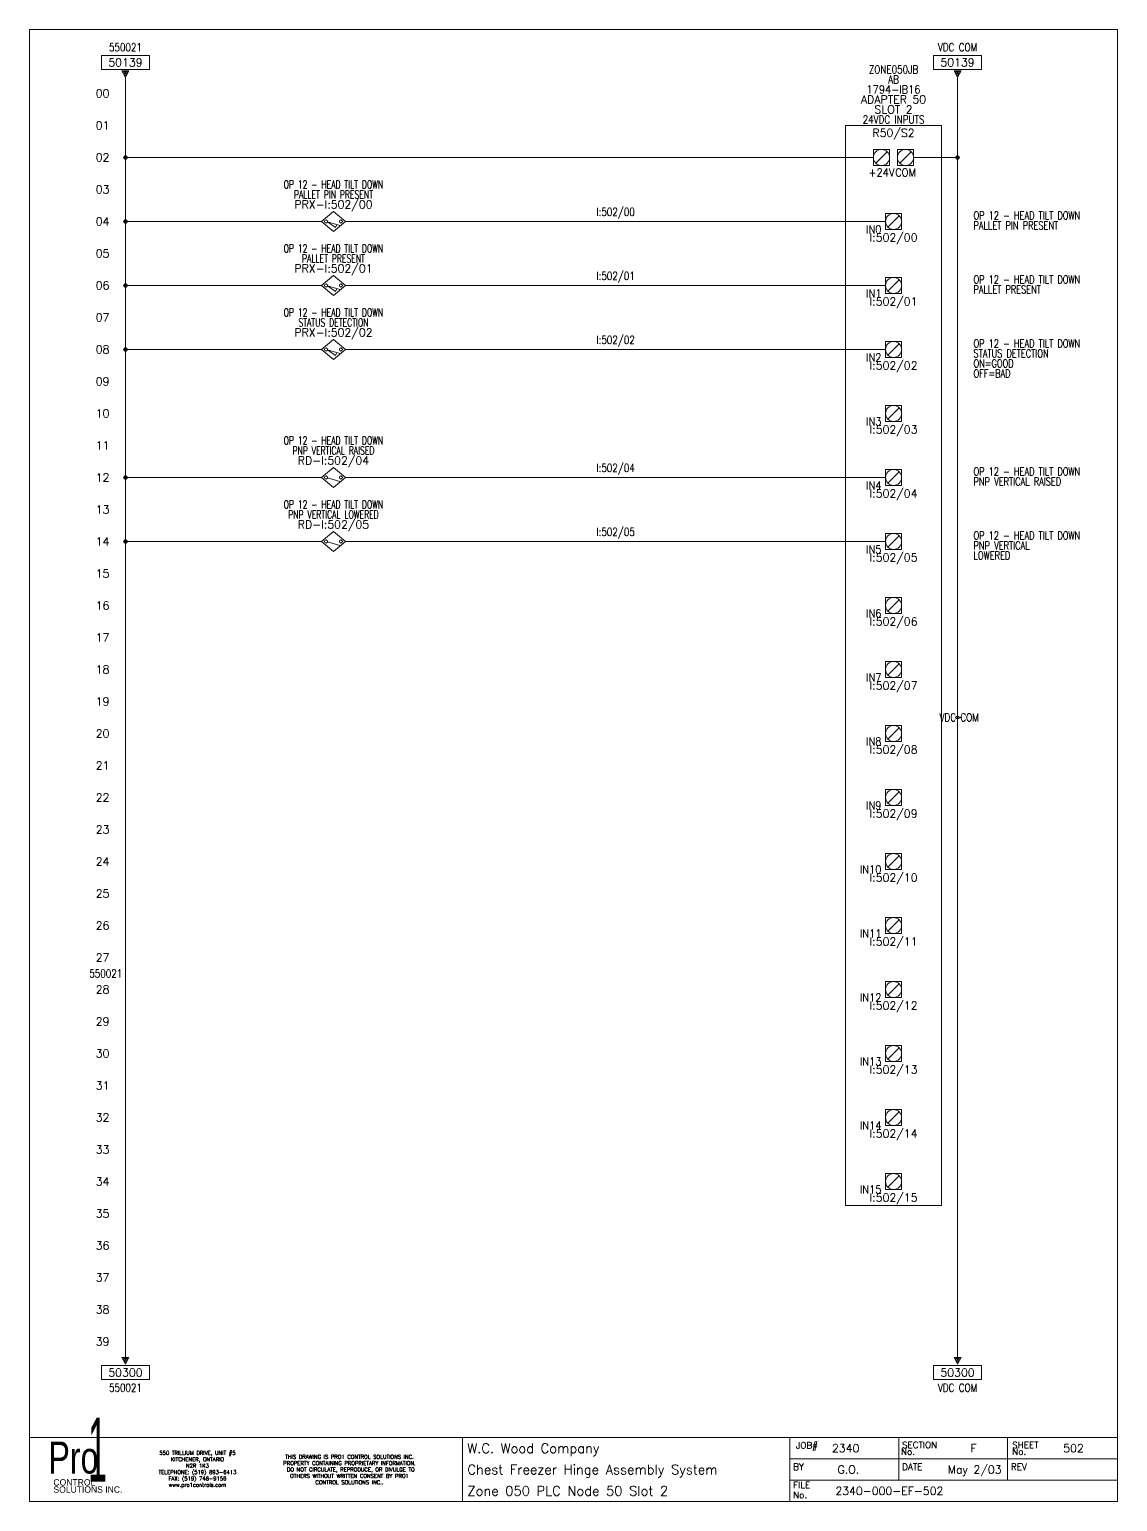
# Model space of a CAD drawing. Header units: inches. Extents: x 0 to 17, y 0 to 23.
import ezdxf
from ezdxf.enums import TextEntityAlignment as Align

# ---------------------------------------------------------------- set-up
doc = ezdxf.new("R2010")
doc.units = ezdxf.units.IN
doc.header["$MEASUREMENT"] = 0
doc.layers.get('0').update_dxf_attribs({"lineweight": 5})
for name, color, linetype, lineweight in [('BOARDER', 5, 'Continuous', 5), ('DESC', 1, 'Continuous', 5), ('LOC', 252, 'Continuous', 5), ('MISC', 2, 'Continuous', 5), ('SYMS', 7, 'Continuous', 5), ('TAGS', 2, 'Continuous', 5), ('TERMS', 2, 'Continuous', 5), ('Title_Block_Info', 2, 'Continuous', 5), ('WIREFIXED', 3, 'Continuous', 5), ('WIRENO', 1, 'Continuous', 5), ('WIRENO_DEST', 1, 'Continuous', 5), ('WIRES', 7, 'Continuous', 5), ('XREF', 1, 'Continuous', 5)]:
    doc.layers.add(name, color=color, linetype=linetype, lineweight=lineweight)
doc.styles.add('SIVAN', font='sivan.TTF', dxfattribs={"height": 1})
doc.styles.add('STACCO', font='STAC222N.TTF', dxfattribs={"height": 1})
doc.styles.get("Standard").update_dxf_attribs({"font": 'romans.shx'})
doc.styles.add('WD', font='romans.shx')

# ---------------------------------------------------------------- blocks, each defined once
blk = doc.blocks.new('WD_MLRH')
at = {"color": 2, "style": 'WD'}
blk.add_attdef('RUNGFIRST', text='', height=0.125, dxfattribs=at).set_placement((-0.25, 0), align=Align.MIDDLE_RIGHT)
at = {"style": 'WD', "flags": 1}
for tag, p in [('RUNGHORV', (-0.25, -0.127)), ('RUNGDIST', (-0.25, -0.2)), ('RUNGCNT', (-0.25, -0.237)), ('RUNGINC', (-0.25, -0.163)), ('WIRE-START', (-0.25, -0.356)), ('WIRE-GSUF', (-0.25, -0.396)), ('PH3SPACE', (-0.25, -0.437)), ('WIREMODE', (-0.25, -0.281)), ('WIREFMT', (-0.25, -0.321))]:
    blk.add_attdef(tag, text='', height=0.025, dxfattribs=at).set_placement(p, align=Align.RIGHT)
blk = doc.blocks.new('WDDOT')
for radius in [0.03, 0.0187, 0.00929]:
    blk.add_circle((0, 0), radius)
blk = doc.blocks.new('PLCIO_1373C')
at = {"layer": 'SYMS'}
for p, q in [((0.75, 0.5), (-0.75, 0.5)), ((-0.75, 0.5), (-0.75, -16.375)), ((0.75, -16.375), (0.75, 0.5)), ((-0.312, 0.125), (-0.062, 0.125)), ((-0.312, -0.125), (-0.312, 0.125)), ((-0.098, 0.089), (-0.277, -0.089)), ((-0.062, 0.125), (-0.062, -0.125)), ((0.062, 0.125), (0.312, 0.125)), ((0.062, -0.125), (0.062, 0.125)), ((0.277, 0.089), (0.098, -0.089)), ((0.312, 0.125), (0.312, -0.125)), ((-0.062, -0.125), (-0.312, -0.125)), ((0.312, -0.125), (0.062, -0.125)), ((-0.125, -0.875), (0.125, -0.875)), ((-0.125, -1.125), (-0.125, -0.875)), ((-0.125, -0.875), (0.125, -0.875)), ((-0.125, -1.125), (-0.125, -0.875)), ((0.088, -0.912), (-0.088, -1.088)), ((0.125, -0.875), (0.125, -1.125)), ((0.125, -0.875), (0.125, -1.125)), ((0.125, -1.125), (-0.125, -1.125)), ((0.125, -1.125), (-0.125, -1.125)), ((-0.125, -1.875), (0.125, -1.875)), ((-0.125, -2.125), (-0.125, -1.875)), ((-0.125, -1.875), (0.125, -1.875)), ((-0.125, -2.125), (-0.125, -1.875)), ((0.088, -1.912), (-0.088, -2.088)), ((0.125, -1.875), (0.125, -2.125)), ((0.125, -1.875), (0.125, -2.125)), ((0.125, -2.125), (-0.125, -2.125)), ((0.125, -2.125), (-0.125, -2.125)), ((-0.125, -2.875), (0.125, -2.875)), ((-0.125, -3.125), (-0.125, -2.875)), ((-0.125, -2.875), (0.125, -2.875)), ((-0.125, -3.125), (-0.125, -2.875)), ((0.088, -2.912), (-0.088, -3.088)), ((0.125, -2.875), (0.125, -3.125)), ((0.125, -2.875), (0.125, -3.125)), ((0.125, -3.125), (-0.125, -3.125)), ((0.125, -3.125), (-0.125, -3.125)), ((-0.125, -3.875), (0.125, -3.875)), ((-0.125, -4.125), (-0.125, -3.875)), ((-0.125, -3.875), (0.125, -3.875)), ((-0.125, -4.125), (-0.125, -3.875)), ((0.125, -3.875), (0.125, -4.125)), ((0.125, -3.875), (0.125, -4.125)), ((0.125, -4.125), (-0.125, -4.125)), ((0.125, -4.125), (-0.125, -4.125)), ((0.088, -3.912), (-0.088, -4.088)), ((-0.125, -4.875), (0.125, -4.875)), ((-0.125, -5.125), (-0.125, -4.875)), ((-0.125, -4.875), (0.125, -4.875)), ((-0.125, -5.125), (-0.125, -4.875)), ((0.088, -4.912), (-0.088, -5.088)), ((0.125, -4.875), (0.125, -5.125)), ((0.125, -4.875), (0.125, -5.125)), ((0.125, -5.125), (-0.125, -5.125)), ((0.125, -5.125), (-0.125, -5.125)), ((-0.125, -5.875), (0.125, -5.875)), ((-0.125, -6.125), (-0.125, -5.875)), ((-0.125, -5.875), (0.125, -5.875)), ((-0.125, -6.125), (-0.125, -5.875)), ((0.088, -5.912), (-0.088, -6.088)), ((0.125, -5.875), (0.125, -6.125)), ((0.125, -5.875), (0.125, -6.125)), ((0.125, -6.125), (-0.125, -6.125)), ((0.125, -6.125), (-0.125, -6.125)), ((-0.125, -6.875), (0.125, -6.875)), ((-0.125, -7.125), (-0.125, -6.875)), ((-0.125, -6.875), (0.125, -6.875)), ((-0.125, -7.125), (-0.125, -6.875)), ((0.125, -6.875), (0.125, -7.125)), ((0.125, -6.875), (0.125, -7.125)), ((0.125, -7.125), (-0.125, -7.125)), ((0.125, -7.125), (-0.125, -7.125)), ((0.088, -6.912), (-0.088, -7.088)), ((-0.125, -7.875), (0.125, -7.875)), ((-0.125, -8.125), (-0.125, -7.875)), ((-0.125, -7.875), (0.125, -7.875)), ((-0.125, -8.125), (-0.125, -7.875)), ((0.088, -7.912), (-0.088, -8.088)), ((0.125, -7.875), (0.125, -8.125)), ((0.125, -7.875), (0.125, -8.125)), ((0.125, -8.125), (-0.125, -8.125)), ((0.125, -8.125), (-0.125, -8.125)), ((-0.125, -8.875), (0.125, -8.875)), ((-0.125, -9.125), (-0.125, -8.875)), ((-0.125, -8.875), (0.125, -8.875)), ((-0.125, -9.125), (-0.125, -8.875)), ((0.088, -8.912), (-0.088, -9.088)), ((0.125, -8.875), (0.125, -9.125)), ((0.125, -8.875), (0.125, -9.125)), ((0.125, -9.125), (-0.125, -9.125)), ((0.125, -9.125), (-0.125, -9.125)), ((-0.125, -9.875), (0.125, -9.875)), ((-0.125, -10.125), (-0.125, -9.875)), ((-0.125, -9.875), (0.125, -9.875)), ((-0.125, -10.125), (-0.125, -9.875)), ((0.125, -9.875), (0.125, -10.125)), ((0.125, -9.875), (0.125, -10.125)), ((0.088, -9.912), (-0.088, -10.088)), ((0.125, -10.125), (-0.125, -10.125)), ((0.125, -10.125), (-0.125, -10.125)), ((-0.125, -10.875), (0.125, -10.875)), ((-0.125, -11.125), (-0.125, -10.875)), ((-0.125, -10.875), (0.125, -10.875)), ((-0.125, -11.125), (-0.125, -10.875)), ((0.088, -10.912), (-0.088, -11.088)), ((0.125, -10.875), (0.125, -11.125)), ((0.125, -10.875), (0.125, -11.125)), ((0.125, -11.125), (-0.125, -11.125)), ((0.125, -11.125), (-0.125, -11.125)), ((-0.125, -11.875), (0.125, -11.875)), ((-0.125, -12.125), (-0.125, -11.875)), ((-0.125, -11.875), (0.125, -11.875)), ((-0.125, -12.125), (-0.125, -11.875)), ((0.088, -11.912), (-0.088, -12.088)), ((0.125, -11.875), (0.125, -12.125)), ((0.125, -11.875), (0.125, -12.125)), ((0.125, -12.125), (-0.125, -12.125)), ((0.125, -12.125), (-0.125, -12.125)), ((-0.125, -12.875), (0.125, -12.875)), ((-0.125, -13.125), (-0.125, -12.875)), ((-0.125, -12.875), (0.125, -12.875)), ((-0.125, -13.125), (-0.125, -12.875)), ((0.125, -12.875), (0.125, -13.125)), ((0.125, -12.875), (0.125, -13.125)), ((0.088, -12.912), (-0.088, -13.088)), ((0.125, -13.125), (-0.125, -13.125)), ((0.125, -13.125), (-0.125, -13.125)), ((-0.125, -13.875), (0.125, -13.875)), ((-0.125, -14.125), (-0.125, -13.875)), ((-0.125, -13.875), (0.125, -13.875)), ((-0.125, -14.125), (-0.125, -13.875)), ((0.088, -13.912), (-0.088, -14.088)), ((0.125, -13.875), (0.125, -14.125)), ((0.125, -13.875), (0.125, -14.125)), ((0.125, -14.125), (-0.125, -14.125)), ((0.125, -14.125), (-0.125, -14.125)), ((-0.125, -14.875), (0.125, -14.875)), ((-0.125, -15.125), (-0.125, -14.875)), ((-0.125, -14.875), (0.125, -14.875)), ((-0.125, -15.125), (-0.125, -14.875)), ((0.088, -14.912), (-0.088, -15.088)), ((0.125, -14.875), (0.125, -15.125)), ((0.125, -14.875), (0.125, -15.125)), ((0.125, -15.125), (-0.125, -15.125)), ((0.125, -15.125), (-0.125, -15.125)), ((-0.125, -15.875), (0.125, -15.875)), ((-0.125, -16.125), (-0.125, -15.875)), ((-0.125, -15.875), (0.125, -15.875)), ((-0.125, -16.125), (-0.125, -15.875)), ((0.088, -15.912), (-0.088, -16.088)), ((0.125, -15.875), (0.125, -16.125)), ((0.125, -15.875), (0.125, -16.125)), ((0.125, -16.125), (-0.125, -16.125)), ((0.125, -16.125), (-0.125, -16.125)), ((-0.75, -16.375), (0.75, -16.375))]:
    blk.add_line(p, q, dxfattribs=at)
for centre, radius in [((-0.188, 0), 0.126), ((0.188, 0), 0.126), ((0, -1), 0.125), ((0, -2), 0.125), ((0, -3), 0.125), ((0, -4), 0.125), ((0, -5), 0.125), ((0, -6), 0.125), ((0, -7), 0.125), ((0, -8), 0.125), ((0, -9), 0.125), ((0, -10), 0.125), ((0, -11), 0.125), ((0, -12), 0.125), ((0, -13), 0.125), ((0, -14), 0.125), ((0, -15), 0.125), ((0, -16), 0.125)]:
    blk.add_circle(centre, radius, dxfattribs=at)
at = {"layer": 'SYMS', "style": 'WD'}
for tag, width, p in [('INST', 0.8, (0, 1.482)), ('LOC', 0.8, (0, 1.312)), ('MFG', 0.8, (0, 1.156)), ('CAT', 0.9, (0, 1)), ('DESC', 0.8, (0, 0.53)), ('TERM01L', 0.75, (-0.188, 0.156)), ('TERM01R', 0.75, (0.188, 0.156)), ('TERM02', 0.9, (0, -0.812)), ('TERM03', 0.9, (0, -1.812)), ('TERM04', 0.9, (0, -2.812)), ('TERM05', 0.9, (0, -3.812)), ('TERM06', 0.9, (0, -4.812)), ('TERM07', 0.9, (0, -5.812)), ('TERM08', 0.9, (0, -6.812)), ('TERM09', 0.9, (0, -7.812)), ('TERM10', 0.9, (0, -8.812)), ('TERM11', 0.9, (0, -9.812)), ('TERM12', 0.9, (0, -10.812)), ('TERM13', 0.9, (0, -11.812)), ('TERM14', 0.9, (0, -12.812)), ('TERM15', 0.9, (0, -13.812)), ('TERM16', 0.9, (0, -14.812)), ('TERM17', 0.9, (0, -15.812))]:
    blk.add_attdef(tag, text='', height=0.125, dxfattribs=dict(at, width=width)).set_placement(p, align=Align.CENTER)
for tag, p in [('LINE1', (0, 0.844)), ('LINE2', (0, 0.688)), ('TAG', (0, 0.322))]:
    blk.add_attdef(tag, text='', height=0.125, dxfattribs=at).set_placement(p, align=Align.CENTER)
at = {"layer": 'SYMS', "linetype": 'Continuous', "style": 'WD', "flags": 9}
blk.add_attdef('ASSYCODE', text='', height=0.01, dxfattribs=at).set_placement((0.23, 1.071), align=Align.CENTER)
at = {"layer": 'SYMS', "style": 'WD', "flags": 1}
for tag, p in [('X4TERM01L', (-0.312, 0)), ('X1TERM01R', (0.312, 0)), ('X4TERM02', (-0.125, -1)), ('X4TERM03', (-0.125, -2)), ('X4TERM04', (-0.125, -3)), ('X4TERM05', (-0.125, -4)), ('X4TERM06', (-0.125, -5)), ('X4TERM07', (-0.125, -6)), ('X4TERM08', (-0.125, -7)), ('X4TERM09', (-0.125, -8)), ('X4TERM10', (-0.125, -9)), ('X4TERM11', (-0.125, -10)), ('X4TERM12', (-0.125, -11)), ('X4TERM13', (-0.125, -12)), ('X4TERM14', (-0.125, -13)), ('X4TERM15', (-0.125, -14)), ('X4TERM16', (-0.125, -15)), ('X4TERM17', (-0.125, -16))]:
    blk.add_attdef(tag, p, '', height=0.01, dxfattribs=at)
at = {"layer": 'SYMS', "style": 'WD', "width": 0.9}
for tag, p in [('TERMDESC01L', (-0.188, -0.172)), ('TERMDESC01R', (0.188, -0.172))]:
    blk.add_attdef(tag, text='', height=0.125, dxfattribs=at).set_placement(p, align=Align.TOP_CENTER)
for tag, p in [('DESCA02', (1.25, -0.969)), ('DESCB02', (1.25, -1.125)), ('DESCC02', (1.25, -1.281)), ('DESCD02', (1.25, -1.438)), ('DESCE02', (1.25, -1.594)), ('DESCA03', (1.25, -1.969)), ('DESCB03', (1.25, -2.125)), ('DESCC03', (1.25, -2.281)), ('DESCD03', (1.25, -2.438)), ('DESCE03', (1.25, -2.594)), ('DESCA04', (1.25, -2.969)), ('DESCB04', (1.25, -3.125)), ('DESCC04', (1.25, -3.281)), ('DESCD04', (1.25, -3.438)), ('DESCE04', (1.25, -3.594)), ('DESCA05', (1.25, -3.969)), ('DESCB05', (1.25, -4.125)), ('DESCC05', (1.25, -4.281)), ('DESCD05', (1.25, -4.438)), ('DESCE05', (1.25, -4.594)), ('DESCA06', (1.25, -4.969)), ('DESCB06', (1.25, -5.125)), ('DESCC06', (1.25, -5.281)), ('DESCD06', (1.25, -5.438)), ('DESCE06', (1.25, -5.594)), ('DESCA07', (1.25, -5.969)), ('DESCB07', (1.25, -6.125)), ('DESCC07', (1.25, -6.281)), ('DESCD07', (1.25, -6.438)), ('DESCE07', (1.25, -6.594)), ('DESCA08', (1.25, -6.969)), ('DESCB08', (1.25, -7.125)), ('DESCC08', (1.25, -7.281)), ('DESCD08', (1.25, -7.438)), ('DESCE08', (1.25, -7.594)), ('DESCA09', (1.25, -7.969)), ('DESCB09', (1.25, -8.125)), ('DESCC09', (1.25, -8.281)), ('DESCD09', (1.25, -8.438)), ('DESCE09', (1.25, -8.594)), ('DESCA10', (1.25, -8.969)), ('DESCB10', (1.25, -9.125)), ('DESCC10', (1.25, -9.281)), ('DESCD10', (1.25, -9.438)), ('DESCE10', (1.25, -9.594)), ('DESCA11', (1.25, -9.969)), ('DESCB11', (1.25, -10.125)), ('DESCC11', (1.25, -10.281)), ('DESCD11', (1.25, -10.438)), ('DESCE11', (1.25, -10.594)), ('DESCA12', (1.25, -10.969)), ('DESCB12', (1.25, -11.125)), ('DESCC12', (1.25, -11.281)), ('DESCD12', (1.25, -11.438)), ('DESCE12', (1.25, -11.594)), ('DESCA13', (1.25, -11.969)), ('DESCB13', (1.25, -12.125)), ('DESCC13', (1.25, -12.281)), ('DESCD13', (1.25, -12.438)), ('DESCE13', (1.25, -12.594)), ('DESCA14', (1.25, -12.969)), ('DESCB14', (1.25, -13.125)), ('DESCC14', (1.25, -13.281)), ('DESCD14', (1.25, -13.438)), ('DESCE14', (1.25, -13.594)), ('DESCA15', (1.25, -13.969)), ('DESCB15', (1.25, -14.125)), ('DESCC15', (1.25, -14.281)), ('DESCD15', (1.25, -14.438)), ('DESCE15', (1.25, -14.594)), ('DESCA16', (1.25, -14.969)), ('DESCB16', (1.25, -15.125)), ('DESCC16', (1.25, -15.281)), ('DESCD16', (1.25, -15.438)), ('DESCE16', (1.25, -15.594)), ('DESCA17', (1.25, -15.969)), ('DESCB17', (1.25, -16.125)), ('DESCC17', (1.25, -16.281)), ('DESCD17', (1.25, -16.438)), ('DESCE17', (1.25, -16.594))]:
    blk.add_attdef(tag, p, '', height=0.125, dxfattribs=at)
for tag, p in [('TERMDESC02', (-0.188, -1.062)), ('TERMDESC03', (-0.188, -2.062)), ('TERMDESC04', (-0.188, -3.062)), ('TERMDESC05', (-0.188, -4.062)), ('TERMDESC06', (-0.188, -5.062)), ('TERMDESC07', (-0.188, -6.062)), ('TERMDESC08', (-0.188, -7.062)), ('TERMDESC09', (-0.188, -8.062)), ('TERMDESC10', (-0.188, -9.062)), ('TERMDESC11', (-0.188, -10.062)), ('TERMDESC12', (-0.188, -11.062)), ('TERMDESC13', (-0.188, -12.062)), ('TERMDESC14', (-0.188, -13.062)), ('TERMDESC15', (-0.188, -14.062)), ('TERMDESC16', (-0.188, -15.062)), ('TERMDESC17', (-0.188, -16.062))]:
    blk.add_attdef(tag, text='', height=0.125, dxfattribs=at).set_placement(p, align=Align.TOP_RIGHT)
at = {"layer": 'SYMS', "style": 'WD'}
for tag, p in [('TAGA02', (0, -1.188)), ('TAGA03', (0, -2.188)), ('TAGA04', (0, -3.188)), ('TAGA05', (0, -4.188)), ('TAGA06', (0, -5.188)), ('TAGA07', (0, -6.188)), ('TAGA08', (0, -7.188)), ('TAGA09', (0, -8.188)), ('TAGA10', (0, -9.188)), ('TAGA11', (0, -10.188)), ('TAGA12', (0, -11.188)), ('TAGA13', (0, -12.188)), ('TAGA14', (0, -13.188)), ('TAGA15', (0, -14.188)), ('TAGA16', (0, -15.188)), ('TAGA17', (0, -16.188))]:
    blk.add_attdef(tag, text='', height=0.125, dxfattribs=at).set_placement(p, align=Align.TOP_CENTER)
blk = doc.blocks.new('HPRX11')
for p, q in [((0, 0.156), (-0.188, 0)), ((-0.188, 0), (0, -0.156)), ((0.188, 0), (0, 0.156)), ((0, -0.156), (0.188, 0))]:
    blk.add_line(p, q)
at = {"linetype": 'Continuous'}
for p, q in [((-0.094, -0.008), (0.031, -0.093)), ((-0.094, -0.008), (0.098, -0.063)), ((0.031, -0.093), (0.055, -0.05))]:
    blk.add_line(p, q, dxfattribs=at)
for centre in [(-0.116, 0), (0.116, 0)]:
    blk.add_circle(centre, 0.0242)
at = {"style": 'WD', "width": 0.7}
for tag, p in [('INST', (0, 0.841)), ('LOC', (0, 0.672)), ('DESC1', (0, 0.516)), ('DESC2', (0, 0.359)), ('XREF', (0.438, -0.312))]:
    blk.add_attdef(tag, text='', height=0.125, dxfattribs=at).set_placement(p, align=Align.CENTER)
at = {"style": 'WD'}
blk.add_attdef('TAG1', text='', height=0.125, dxfattribs=at).set_placement((0, 0.203), align=Align.CENTER)
for tag, p in [('X2LINK', (0, 0.297)), ('X8LINK', (0, -0.188))]:
    blk.add_attdef(tag, p, '', height=0.01, dxfattribs=at)
for tag, p, flags in [('X4TERM01', (-0.188, 0), 1), ('FAMILY', (0.038, 0.037), 9), ('CONTACT', (0.038, 0.02), 1), ('X1TERM02', (0.188, 0), 1), ('X8TERM03', (0, -0.156), 1)]:
    blk.add_attdef(tag, p, '', height=0.01, dxfattribs=dict(at, flags=flags))
at = {"linetype": 'Continuous', "style": 'WD', "flags": 9}
for tag, p in [('CAT', (0.063, -0.007)), ('ASSYCODE', (0.062, -0.043)), ('MFG', (0.063, -0.027))]:
    blk.add_attdef(tag, text='', height=0.01, dxfattribs=at).set_placement(p, align=Align.CENTER)
at = {"linetype": 'Continuous', "style": 'WD', "flags": 8}
for tag, p in [('TERM01', (-0.25, -0.031)), ('TERM03', (-0.031, -0.203))]:
    blk.add_attdef(tag, text='', height=0.125, dxfattribs=at).set_placement(p, align=Align.TOP_RIGHT)
blk.add_attdef('TERM02', text='', height=0.125, dxfattribs=at).set_placement((0.25, -0.031), align=Align.TOP_LEFT)
blk = doc.blocks.new('WD_WNH')
at = {"linetype": 'Continuous', "style": 'WD', "width": 0.8}
blk.add_attdef('WIRENO', text='', height=0.125, dxfattribs=at).set_placement((0, 0.0625), align=Align.CENTER)
blk = doc.blocks.new('HRD11')
for p, q in [((0, 0.156), (-0.188, 0)), ((-0.188, 0), (0, -0.156)), ((0.188, 0), (0, 0.156)), ((0, -0.156), (0.188, 0))]:
    blk.add_line(p, q)
at = {"linetype": 'Continuous'}
blk.add_line((-0.094, -0.008), (0.098, -0.063), dxfattribs=at)
for centre in [(-0.116, 0), (0.116, 0)]:
    blk.add_circle(centre, 0.0242)
at = {"style": 'WD', "width": 0.7}
for tag, p in [('INST', (0, 0.841)), ('LOC', (0, 0.672)), ('DESC1', (0, 0.516)), ('DESC2', (0, 0.359)), ('XREF', (0.438, -0.312))]:
    blk.add_attdef(tag, text='', height=0.125, dxfattribs=at).set_placement(p, align=Align.CENTER)
at = {"style": 'WD'}
blk.add_attdef('TAG1', text='', height=0.125, dxfattribs=at).set_placement((0, 0.203), align=Align.CENTER)
for tag, p in [('X2LINK', (0, 0.297)), ('X8LINK', (0, -0.188))]:
    blk.add_attdef(tag, p, '', height=0.01, dxfattribs=at)
for tag, p, flags in [('X4TERM01', (-0.188, 0), 1), ('FAMILY', (0.038, 0.037), 9), ('CONTACT', (0.038, 0.02), 1), ('X1TERM02', (0.188, 0), 1), ('X8TERM03', (0, -0.156), 1)]:
    blk.add_attdef(tag, p, '', height=0.01, dxfattribs=dict(at, flags=flags))
at = {"linetype": 'Continuous', "style": 'WD', "flags": 9}
for tag, p in [('CAT', (0.063, -0.007)), ('ASSYCODE', (0.062, -0.043)), ('MFG', (0.063, -0.027))]:
    blk.add_attdef(tag, text='', height=0.01, dxfattribs=at).set_placement(p, align=Align.CENTER)
at = {"linetype": 'Continuous', "style": 'WD', "flags": 8}
for tag, p in [('TERM01', (-0.25, -0.031)), ('TERM03', (-0.031, -0.203))]:
    blk.add_attdef(tag, text='', height=0.125, dxfattribs=at).set_placement(p, align=Align.TOP_RIGHT)
blk.add_attdef('TERM02', text='', height=0.125, dxfattribs=at).set_placement((0.25, -0.031), align=Align.TOP_LEFT)
blk = doc.blocks.new('HA2D2')
for p, q in [((0.375, 0.344), (-0.375, 0.344)), ((-0.375, 0.344), (-0.375, 0.125)), ((0.375, 0.125), (0.375, 0.344)), ((-0.375, 0.125), (0.375, 0.125)), ((0.055, 0.102), (-0.055, 0.102)), ((-0.055, 0.102), (0, 0)), ((0, 0.023), (-0.031, 0.086)), ((-0.031, 0.086), (0.031, 0.086)), ((0, 0.055), (-0.008, 0.07)), ((-0.008, 0.07), (0.008, 0.07)), ((0, 0), (0.055, 0.102)), ((0.031, 0.086), (0, 0.023)), ((0.008, 0.07), (0, 0.055))]:
    blk.add_line(p, q)
at = {"style": 'WD', "width": 0.8, "flags": 8}
for tag, p in [('DESC1', (0, 0.722)), ('WIRENO', (0, 0.534))]:
    blk.add_attdef(tag, text='', height=0.125, dxfattribs=at).set_placement(p, align=Align.TOP_CENTER)
at = {"style": 'WD'}
blk.add_attdef('XREF', text='', height=0.125, dxfattribs=at).set_placement((0, 0.172), align=Align.CENTER)
at = {"style": 'WD', "flags": 1}
for tag, p in [('X8TERM01', (0, 0)), ('SIGCODE', (0.088, 0.066))]:
    blk.add_attdef(tag, p, '', height=0.01, dxfattribs=at)
blk = doc.blocks.new('HA2S4')
for p, q in [((-0.055, 0), (0.055, 0)), ((0, -0.102), (-0.055, 0)), ((0.055, 0), (0, -0.102)), ((0.375, -0.125), (-0.375, -0.125)), ((-0.375, -0.125), (-0.375, -0.344)), ((-0.031, -0.016), (0, -0.078)), ((0.031, -0.016), (-0.031, -0.016)), ((-0.008, -0.031), (0, -0.047)), ((0.008, -0.031), (-0.008, -0.031)), ((0, -0.078), (0.031, -0.016)), ((0, -0.047), (0.008, -0.031)), ((0.375, -0.344), (0.375, -0.125)), ((-0.375, -0.344), (0.375, -0.344))]:
    blk.add_line(p, q)
at = {"style": 'WD', "flags": 1}
for tag, p in [('X2TERM01', (0, 0)), ('SIGCODE', (0.088, -0.059))]:
    blk.add_attdef(tag, p, '', height=0.01, dxfattribs=at)
at = {"style": 'WD'}
blk.add_attdef('XREF', text='', height=0.125, dxfattribs=at).set_placement((0, -0.297), align=Align.CENTER)
at = {"style": 'WD', "width": 0.8, "flags": 8}
for tag, p in [('WIRENO', (0, -0.409)), ('DESC1', (0, -0.597))]:
    blk.add_attdef(tag, text='', height=0.125, dxfattribs=at).set_placement(p, align=Align.TOP_CENTER)
blk = doc.blocks.new('TB_P')
at = {"color": 5}
blk.add_line((6.764, 0), (6.764, 1), dxfattribs=at)
at = {"color": 5, "linetype": 'Continuous'}
blk.add_line((15.283, 1), (15.283, 0.667), dxfattribs=at)
blk.add_lwpolyline([(0, 0), (17, 0), (17, 23), (0, 23)], close=True, dxfattribs=at)
at = {"layer": 'BOARDER', "linetype": 'Continuous'}
for p, q in [((0, 1), (17, 1)), ((0, 1), (0, 0)), ((11.882, 1), (11.882, 0.667)), ((11.882, 1), (11.882, 0)), ((11.882, 1), (11.882, 0)), ((11.882, 1), (11.882, 0)), ((13.583, 1), (13.583, 0.667)), ((11.882, 0.667), (17, 0.667)), ((13.583, 0.667), (13.583, 0.333)), ((15.283, 0.667), (15.283, 0.333)), ((11.882, 0.333), (17, 0.333))]:
    blk.add_line(p, q, dxfattribs=at)
at = {"color": 5, "char_height": 0.06, "attachment_point": 5, "style": 'WD'}
for s, insert, width in [('550 TRILLIUM DRIVE, UNIT #5\\PKITCHENER, ONTARIO\\PN2R 1K3\\PTELEPHONE: (519) 893-6413\\PFAX: (519) 748-9156\\Pwww.pro1controls.com', (2.625, 0.5), 1.804), ('THIS DRAWING IS PRO1 CONTROL SOLUTIONS INC. PROPERTY CONTAINING PROPRIETARY INFORMATION.  DO NOT CIRCULATE, REPRODUCE, OR DIVULGE TO OTHERS WITHOUT WRITTEN CONSENT BY PRO1 CONTROL SOLUTIONS INC..', (5, 0.5), 2.264)]:
    blk.add_mtext(s, dxfattribs=dict(at, insert=insert, width=width))
at = {"color": 2, "linetype": 'Continuous', "style": 'WD', "flags": 1}
for tag, p in [('REV1_NO', (1.734, 3.29)), ('REV1_BY', (7.303, 3.29)), ('REV1_DATE', (9.562, 3.29)), ('REV2_NO', (1.734, 3.04)), ('REV2_BY', (7.303, 3.04)), ('REV2_DATE', (9.562, 3.04)), ('REV3_NO', (1.734, 2.79)), ('REV3_BY', (7.303, 2.79)), ('REV3_DATE', (9.562, 2.79)), ('REV4_NO', (1.734, 2.54)), ('REV4_BY', (7.303, 2.54)), ('REV4_DATE', (9.562, 2.54)), ('REV5_NO', (1.734, 2.29)), ('REV5_BY', (7.303, 2.29)), ('REV5_DATE', (9.562, 2.29)), ('REV6_NO', (1.734, 2.04)), ('REV6_BY', (7.303, 2.04)), ('REV6_DATE', (9.562, 2.04)), ('REV7_NO', (1.734, 1.79)), ('REV7_BY', (7.303, 1.79)), ('REV7_DATE', (9.562, 1.79)), ('REV8_NO', (1.734, 1.54)), ('REV8_BY', (7.303, 1.54)), ('REV8_DATE', (9.562, 1.54)), ('REV9_NO', (1.734, 1.29)), ('REV9_BY', (7.303, 1.29)), ('REV9_DATE', (9.562, 1.29))]:
    blk.add_attdef(tag, text='', height=0.15, dxfattribs=at).set_placement(p, align=Align.MIDDLE_CENTER)
for tag, p in [('REV1_CHANGE', (2.292, 3.29)), ('REV2_CHANGE', (2.292, 3.04)), ('REV3_CHANGE', (2.292, 2.79)), ('REV4_CHANGE', (2.292, 2.54)), ('REV5_CHANGE', (2.292, 2.29)), ('REV6_CHANGE', (2.292, 2.04)), ('REV7_CHANGE', (2.292, 1.79)), ('REV8_CHANGE', (2.292, 1.54)), ('REV9_CHANGE', (2.292, 1.29))]:
    blk.add_attdef(tag, text='', height=0.15, dxfattribs=at).set_placement(p, align=Align.MIDDLE_LEFT)
at = {"layer": 'BOARDER', "lineweight": 0}
for s, height, style, width, p in [('1', 1, 'SIVAN', 0.4, (1.062, 0.812)), ('Pro', 0.5, 'STACCO', 0.75, (0.688, 0.688))]:
    blk.add_text(s, height=height, dxfattribs=dict(at, style=style, width=width)).set_placement(p, align=Align.MIDDLE_CENTER)
at = {"layer": 'BOARDER', "linetype": 'Continuous', "style": 'WD'}
for s, p in [('JOB#', (11.976, 0.827)), ('SECTION', (13.633, 0.835)), ('SHEET', (15.354, 0.834)), ('No.', (13.617, 0.729)), ('No.', (15.354, 0.729)), ('BY', (11.933, 0.493)), ('DATE', (13.634, 0.493)), ('REV', (15.334, 0.493)), ('FILE', (11.932, 0.21)), ('No.', (11.932, 0.052))]:
    blk.add_text(s, height=0.1, dxfattribs=at).set_placement(p)
at = {"layer": 'BOARDER', "lineweight": 0, "style": 'STACCO'}
for s, p in [('SOLUTIONS INC.', (0.375, 0.188)), ('CONTROL', (0.375, 0.3))]:
    blk.add_text(s, height=0.1, dxfattribs=at).set_placement(p, align=Align.MIDDLE_LEFT)
at = {"layer": 'Title_Block_Info', "ltscale": 0.1}
for tag, p in [('CUSTOMER', (6.842, 0.833)), ('JOB DESCRIPTION LINE', (6.842, 0.5)), ('DRAWING DESCRIPTION', (6.842, 0.167))]:
    blk.add_attdef(tag, text='', height=0.15, dxfattribs=at).set_placement(p, align=Align.MIDDLE_LEFT)
at = {"layer": 'Title_Block_Info', "ltscale": 0.1, "style": 'WD'}
for tag, p in [('JOB #', (12.752, 0.833)), ('SEC. NO.', (14.75, 0.833)), ('SHT. NO.', (16.312, 0.833)), ('NAME', (12.795, 0.5)), ('REV', (16.194, 0.5))]:
    blk.add_attdef(tag, text='', height=0.125, dxfattribs=at).set_placement(p, align=Align.MIDDLE_CENTER)
blk.add_attdef('DATE', text='', height=0.125, dxfattribs=at).set_placement((15.188, 0.5), align=Align.MIDDLE_RIGHT)
blk.add_attdef('FILE NUMBER', text='', height=0.125, dxfattribs=at).set_placement((12.591, 0.167), align=Align.MIDDLE_LEFT)
blk = doc.blocks.new('WD_WNV')
at = {"linetype": 'Continuous', "style": 'WD', "width": 0.8}
blk.add_attdef('WIRENO', text='', height=0.125, dxfattribs=at).set_placement((-0.05, 0), align=Align.MIDDLE_RIGHT)

msp = doc.modelspace()

# ---------------------------------------------------------------- linework, layer by layer
at = {"layer": 'WIRENO'}
msp.add_lwpolyline([(14.566, 12.251), (14.531, 12.251), (14.515, 12.266), (14.484, 12.265), (14.469, 12.249), (14.485, 12.234), (14.516, 12.235), (14.524, 12.243)], dxfattribs=at)
at = {"layer": 'WIRES'}
for p, q in [((1.5, 22.25), (1.5, 2.25)), ((14.5, 22.25), (14.5, 2.25)), ((1.5, 21), (13.188, 21)), ((13.812, 21), (14.5, 21)), ((1.5, 20), (4.562, 20)), ((4.938, 20), (13.375, 20)), ((1.5, 19), (4.562, 19)), ((4.938, 19), (13.375, 19)), ((1.5, 18), (4.562, 18)), ((4.938, 18), (13.375, 18)), ((1.5, 16), (4.562, 16)), ((4.938, 16), (13.375, 16)), ((1.5, 15), (4.562, 15)), ((4.938, 15), (13.375, 15))]:
    msp.add_line(p, q, dxfattribs=at)

# ---------------------------------------------------------------- block references
ref = msp.add_blockref('TB_P', (0, 0))
ref.add_attrib('CUSTOMER', 'W.C. Wood Company', dxfattribs={"layer": 'MISC', "ltscale": 0.1, "height": 0.15}).set_placement((6.842, 0.833), align=Align.MIDDLE_LEFT)
ref.add_attrib('JOB DESCRIPTION LINE', 'Chest Freezer Hinge Assembly System', dxfattribs={"layer": 'MISC', "ltscale": 0.1, "height": 0.15}).set_placement((6.842, 0.5), align=Align.MIDDLE_LEFT)
ref.add_attrib('DRAWING DESCRIPTION', 'Zone 050 PLC Node 50 Slot 2', dxfattribs={"layer": 'MISC', "ltscale": 0.1, "height": 0.15}).set_placement((6.842, 0.167), align=Align.MIDDLE_LEFT)
ref.add_attrib('JOB #', '2340', dxfattribs={"layer": 'MISC', "ltscale": 0.1, "height": 0.125, "style": 'WD'}).set_placement((12.752, 0.833), align=Align.MIDDLE_CENTER)
ref.add_attrib('SEC. NO.', 'F', dxfattribs={"layer": 'MISC', "ltscale": 0.1, "height": 0.125, "style": 'WD'}).set_placement((14.75, 0.833), align=Align.MIDDLE_CENTER)
ref.add_attrib('SHT. NO.', '502', dxfattribs={"layer": 'MISC', "ltscale": 0.1, "height": 0.125, "style": 'WD'}).set_placement((16.312, 0.833), align=Align.MIDDLE_CENTER)
ref.add_attrib('FILE NUMBER', '2340-000-EF-502', dxfattribs={"layer": 'MISC', "ltscale": 0.1, "height": 0.125, "style": 'WD'}).set_placement((12.591, 0.167), align=Align.MIDDLE_LEFT)
ref.add_attrib('NAME', 'G.O.', dxfattribs={"layer": 'MISC', "ltscale": 0.1, "height": 0.125, "style": 'WD'}).set_placement((12.795, 0.5), align=Align.MIDDLE_CENTER)
ref.add_attrib('DATE', 'May 2/03', dxfattribs={"layer": 'MISC', "ltscale": 0.1, "height": 0.125, "style": 'WD'}).set_placement((15.188, 0.5), align=Align.MIDDLE_RIGHT)
ref = msp.add_blockref('PLCIO_1373C', (13.5, 21))
ref.add_attrib('TERMDESC01L', '+24V', dxfattribs={"layer": 'TERMS', "height": 0.125, "style": 'WD', "width": 0.9}).set_placement((13.312, 20.828), align=Align.TOP_CENTER)
ref.add_attrib('TERMDESC01R', 'COM', dxfattribs={"layer": 'TERMS', "height": 0.125, "style": 'WD', "width": 0.9}).set_placement((13.688, 20.828), align=Align.TOP_CENTER)
ref.add_attrib('CAT', '1794-IB16', dxfattribs={"layer": 'MISC', "height": 0.125, "style": 'WD', "width": 0.9}).set_placement((13.5, 22), align=Align.CENTER)
ref.add_attrib('TAG', 'R50/S2', dxfattribs={"layer": 'TAGS', "height": 0.125, "style": 'WD'}).set_placement((13.5, 21.322), align=Align.CENTER)
ref.add_attrib('LINE1', 'ADAPTER 50', dxfattribs={"layer": 'MISC', "height": 0.125, "style": 'WD'}).set_placement((13.5, 21.844), align=Align.CENTER)
ref.add_attrib('DESC', '24VDC INPUTS', dxfattribs={"layer": 'DESC', "height": 0.125, "style": 'WD', "width": 0.8}).set_placement((13.5, 21.53), align=Align.CENTER)
ref.add_attrib('LINE2', 'SLOT 2', dxfattribs={"layer": 'MISC', "height": 0.125, "style": 'WD'}).set_placement((13.5, 21.688), align=Align.CENTER)
ref.add_attrib('MFG', 'AB', dxfattribs={"layer": 'MISC', "height": 0.125, "style": 'WD', "width": 0.8}).set_placement((13.5, 22.156), align=Align.CENTER)
ref.add_attrib('LOC', 'ZONE050JB', dxfattribs={"layer": 'LOC', "height": 0.125, "style": 'WD', "width": 0.8}).set_placement((13.5, 22.312), align=Align.CENTER)
ref.add_attrib('TAGA02', 'I:502/00', dxfattribs={"layer": 'TAGS', "height": 0.125, "style": 'WD'}).set_placement((13.5, 19.812), align=Align.TOP_CENTER)
ref.add_attrib('DESCA02', 'OP 12 - HEAD TILT DOWN', (14.75, 20.031), dxfattribs={"layer": 'DESC', "height": 0.125, "style": 'WD', "width": 0.75})
ref.add_attrib('DESCB02', 'PALLET PIN PRESENT', (14.75, 19.875), dxfattribs={"layer": 'DESC', "height": 0.125, "style": 'WD', "width": 0.75})
ref.add_attrib('TERMDESC02', 'IN0', dxfattribs={"layer": 'TERMS', "height": 0.125, "style": 'WD', "width": 0.9}).set_placement((13.312, 19.938), align=Align.TOP_RIGHT)
ref.add_attrib('TAGA03', 'I:502/01', dxfattribs={"layer": 'TAGS', "height": 0.125, "style": 'WD'}).set_placement((13.5, 18.812), align=Align.TOP_CENTER)
ref.add_attrib('DESCA03', 'OP 12 - HEAD TILT DOWN', (14.75, 19.031), dxfattribs={"layer": 'DESC', "height": 0.125, "style": 'WD', "width": 0.75})
ref.add_attrib('DESCB03', 'PALLET PRESENT', (14.75, 18.875), dxfattribs={"layer": 'DESC', "height": 0.125, "style": 'WD', "width": 0.75})
ref.add_attrib('TERMDESC03', 'IN1', dxfattribs={"layer": 'TERMS', "height": 0.125, "style": 'WD', "width": 0.9}).set_placement((13.312, 18.938), align=Align.TOP_RIGHT)
ref.add_attrib('TAGA04', 'I:502/02', dxfattribs={"layer": 'TAGS', "height": 0.125, "style": 'WD'}).set_placement((13.5, 17.812), align=Align.TOP_CENTER)
ref.add_attrib('DESCA04', 'OP 12 - HEAD TILT DOWN', (14.75, 18.031), dxfattribs={"layer": 'DESC', "height": 0.125, "style": 'WD', "width": 0.75})
ref.add_attrib('DESCB04', 'STATUS DETECTION', (14.75, 17.875), dxfattribs={"layer": 'DESC', "height": 0.125, "style": 'WD', "width": 0.75})
ref.add_attrib('TERMDESC04', 'IN2', dxfattribs={"layer": 'TERMS', "height": 0.125, "style": 'WD', "width": 0.9}).set_placement((13.312, 17.938), align=Align.TOP_RIGHT)
ref.add_attrib('DESCC04', 'ON=GOOD', (14.75, 17.719), dxfattribs={"layer": 'DESC', "height": 0.125, "style": 'WD', "width": 0.75})
ref.add_attrib('DESCD04', 'OFF=BAD', (14.75, 17.562), dxfattribs={"layer": 'DESC', "height": 0.125, "style": 'WD', "width": 0.75})
ref.add_attrib('TAGA05', 'I:502/03', dxfattribs={"layer": 'TAGS', "height": 0.125, "style": 'WD'}).set_placement((13.5, 16.812), align=Align.TOP_CENTER)
ref.add_attrib('TERMDESC05', 'IN3', dxfattribs={"layer": 'TERMS', "height": 0.125, "style": 'WD', "width": 0.9}).set_placement((13.312, 16.938), align=Align.TOP_RIGHT)
ref.add_attrib('TAGA06', 'I:502/04', dxfattribs={"layer": 'TAGS', "height": 0.125, "style": 'WD'}).set_placement((13.5, 15.812), align=Align.TOP_CENTER)
ref.add_attrib('DESCA06', 'OP 12 - HEAD TILT DOWN', (14.75, 16.031), dxfattribs={"layer": 'DESC', "height": 0.125, "style": 'WD', "width": 0.75})
ref.add_attrib('DESCB06', 'PNP VERTICAL RAISED', (14.75, 15.875), dxfattribs={"layer": 'DESC', "height": 0.125, "style": 'WD', "width": 0.75})
ref.add_attrib('TERMDESC06', 'IN4', dxfattribs={"layer": 'TERMS', "height": 0.125, "style": 'WD', "width": 0.9}).set_placement((13.312, 15.938), align=Align.TOP_RIGHT)
ref.add_attrib('TAGA07', 'I:502/05', dxfattribs={"layer": 'TAGS', "height": 0.125, "style": 'WD'}).set_placement((13.5, 14.812), align=Align.TOP_CENTER)
ref.add_attrib('DESCA07', 'OP 12 - HEAD TILT DOWN', (14.75, 15.031), dxfattribs={"layer": 'DESC', "height": 0.125, "style": 'WD', "width": 0.75})
ref.add_attrib('DESCB07', 'PNP VERTICAL ', (14.75, 14.875), dxfattribs={"layer": 'DESC', "height": 0.125, "style": 'WD', "width": 0.75})
ref.add_attrib('TERMDESC07', 'IN5', dxfattribs={"layer": 'TERMS', "height": 0.125, "style": 'WD', "width": 0.9}).set_placement((13.312, 14.938), align=Align.TOP_RIGHT)
ref.add_attrib('DESCC07', 'LOWERED', (14.75, 14.719), dxfattribs={"layer": 'DESC', "height": 0.125, "style": 'WD', "width": 0.75})
ref.add_attrib('TAGA08', 'I:502/06', dxfattribs={"layer": 'TAGS', "height": 0.125, "style": 'WD'}).set_placement((13.5, 13.812), align=Align.TOP_CENTER)
ref.add_attrib('TERMDESC08', 'IN6', dxfattribs={"layer": 'TERMS', "height": 0.125, "style": 'WD', "width": 0.9}).set_placement((13.312, 13.938), align=Align.TOP_RIGHT)
ref.add_attrib('TAGA09', 'I:502/07', dxfattribs={"layer": 'TAGS', "height": 0.125, "style": 'WD'}).set_placement((13.5, 12.812), align=Align.TOP_CENTER)
ref.add_attrib('TERMDESC09', 'IN7', dxfattribs={"layer": 'TERMS', "height": 0.125, "style": 'WD', "width": 0.9}).set_placement((13.312, 12.938), align=Align.TOP_RIGHT)
ref.add_attrib('TAGA10', 'I:502/08', dxfattribs={"layer": 'TAGS', "height": 0.125, "style": 'WD'}).set_placement((13.5, 11.812), align=Align.TOP_CENTER)
ref.add_attrib('TERMDESC10', 'IN8', dxfattribs={"layer": 'TERMS', "height": 0.125, "style": 'WD', "width": 0.9}).set_placement((13.312, 11.938), align=Align.TOP_RIGHT)
ref.add_attrib('TAGA11', 'I:502/09', dxfattribs={"layer": 'TAGS', "height": 0.125, "style": 'WD'}).set_placement((13.5, 10.812), align=Align.TOP_CENTER)
ref.add_attrib('TERMDESC11', 'IN9', dxfattribs={"layer": 'TERMS', "height": 0.125, "style": 'WD', "width": 0.9}).set_placement((13.312, 10.938), align=Align.TOP_RIGHT)
ref.add_attrib('TAGA12', 'I:502/10', dxfattribs={"layer": 'TAGS', "height": 0.125, "style": 'WD'}).set_placement((13.5, 9.812), align=Align.TOP_CENTER)
ref.add_attrib('TERMDESC12', 'IN10', dxfattribs={"layer": 'TERMS', "height": 0.125, "style": 'WD', "width": 0.9}).set_placement((13.312, 9.938), align=Align.TOP_RIGHT)
ref.add_attrib('TAGA13', 'I:502/11', dxfattribs={"layer": 'TAGS', "height": 0.125, "style": 'WD'}).set_placement((13.5, 8.812), align=Align.TOP_CENTER)
ref.add_attrib('TERMDESC13', 'IN11', dxfattribs={"layer": 'TERMS', "height": 0.125, "style": 'WD', "width": 0.9}).set_placement((13.312, 8.938), align=Align.TOP_RIGHT)
ref.add_attrib('TAGA14', 'I:502/12', dxfattribs={"layer": 'TAGS', "height": 0.125, "style": 'WD'}).set_placement((13.5, 7.812), align=Align.TOP_CENTER)
ref.add_attrib('TERMDESC14', 'IN12', dxfattribs={"layer": 'TERMS', "height": 0.125, "style": 'WD', "width": 0.9}).set_placement((13.312, 7.938), align=Align.TOP_RIGHT)
ref.add_attrib('TAGA15', 'I:502/13', dxfattribs={"layer": 'TAGS', "height": 0.125, "style": 'WD'}).set_placement((13.5, 6.812), align=Align.TOP_CENTER)
ref.add_attrib('TERMDESC15', 'IN13', dxfattribs={"layer": 'TERMS', "height": 0.125, "style": 'WD', "width": 0.9}).set_placement((13.312, 6.938), align=Align.TOP_RIGHT)
ref.add_attrib('TAGA16', 'I:502/14', dxfattribs={"layer": 'TAGS', "height": 0.125, "style": 'WD'}).set_placement((13.5, 5.812), align=Align.TOP_CENTER)
ref.add_attrib('TERMDESC16', 'IN14', dxfattribs={"layer": 'TERMS', "height": 0.125, "style": 'WD', "width": 0.9}).set_placement((13.312, 5.938), align=Align.TOP_RIGHT)
ref.add_attrib('TAGA17', 'I:502/15', dxfattribs={"layer": 'TAGS', "height": 0.125, "style": 'WD'}).set_placement((13.5, 4.812), align=Align.TOP_CENTER)
ref.add_attrib('TERMDESC17', 'IN15', dxfattribs={"layer": 'TERMS', "height": 0.125, "style": 'WD', "width": 0.9}).set_placement((13.312, 4.938), align=Align.TOP_RIGHT)
msp.add_blockref('WD_MLRH', (1.5, 22)).add_auto_attribs({'RUNGFIRST': '00'})
at = {"layer": 'SYMS'}
ref = msp.add_blockref('HA2D2', (1.5, 22.25), dxfattribs=at)
ref.add_attrib('XREF', '50139', dxfattribs={"layer": 'XREF', "height": 0.125, "style": 'WD'}).set_placement((1.5, 22.422), align=Align.CENTER)
ref.add_attrib('WIRENO', '550021', dxfattribs={"layer": 'WIRENO_DEST', "height": 0.125, "style": 'WD', "width": 0.8, "flags": 8}).set_placement((1.5, 22.784), align=Align.TOP_CENTER)
ref = msp.add_blockref('HA2D2', (14.5, 22.25), dxfattribs=at)
ref.add_attrib('XREF', '50139', dxfattribs={"layer": 'XREF', "height": 0.125, "style": 'WD'}).set_placement((14.5, 22.422), align=Align.CENTER)
ref.add_attrib('WIRENO', 'VDC COM', dxfattribs={"layer": 'WIRENO_DEST', "height": 0.125, "style": 'WD', "width": 0.8, "flags": 8}).set_placement((14.5, 22.784), align=Align.TOP_CENTER)
for p in [(1.5, 21), (14.5, 21), (1.5, 20), (1.5, 19), (1.5, 18), (1.5, 16), (1.5, 15)]:
    msp.add_blockref('WDDOT', p, dxfattribs=at)
ref = msp.add_blockref('HPRX11', (4.75, 20), dxfattribs=at)
ref.add_attrib('TAG1', 'PRX-I:502/00', dxfattribs={"layer": 'TAGS', "height": 0.125, "style": 'WD'}).set_placement((4.75, 20.203), align=Align.CENTER)
ref.add_attrib('DESC2', 'PALLET PIN PRESENT', dxfattribs={"layer": 'DESC', "height": 0.125, "style": 'WD', "width": 0.7}).set_placement((4.75, 20.359), align=Align.CENTER)
ref.add_attrib('DESC1', 'OP 12 - HEAD TILT DOWN', dxfattribs={"layer": 'DESC', "height": 0.125, "style": 'WD', "width": 0.7}).set_placement((4.75, 20.516), align=Align.CENTER)
ref = msp.add_blockref('HPRX11', (4.75, 19), dxfattribs=at)
ref.add_attrib('TAG1', 'PRX-I:502/01', dxfattribs={"layer": 'TAGS', "height": 0.125, "style": 'WD'}).set_placement((4.75, 19.203), align=Align.CENTER)
ref.add_attrib('DESC2', 'PALLET PRESENT', dxfattribs={"layer": 'DESC', "height": 0.125, "style": 'WD', "width": 0.7}).set_placement((4.75, 19.359), align=Align.CENTER)
ref.add_attrib('DESC1', 'OP 12 - HEAD TILT DOWN', dxfattribs={"layer": 'DESC', "height": 0.125, "style": 'WD', "width": 0.7}).set_placement((4.75, 19.516), align=Align.CENTER)
ref = msp.add_blockref('HPRX11', (4.75, 18), dxfattribs=at)
ref.add_attrib('TAG1', 'PRX-I:502/02', dxfattribs={"layer": 'TAGS', "height": 0.125, "style": 'WD'}).set_placement((4.75, 18.203), align=Align.CENTER)
ref.add_attrib('DESC2', 'STATUS DETECTION', dxfattribs={"layer": 'DESC', "height": 0.125, "style": 'WD', "width": 0.7}).set_placement((4.75, 18.359), align=Align.CENTER)
ref.add_attrib('DESC1', 'OP 12 - HEAD TILT DOWN', dxfattribs={"layer": 'DESC', "height": 0.125, "style": 'WD', "width": 0.7}).set_placement((4.75, 18.516), align=Align.CENTER)
ref = msp.add_blockref('HRD11', (4.75, 16), dxfattribs=at)
ref.add_attrib('TAG1', 'RD-I:502/04', dxfattribs={"layer": 'TAGS', "height": 0.125, "style": 'WD'}).set_placement((4.75, 16.203), align=Align.CENTER)
ref.add_attrib('DESC2', 'PNP VERTICAL RAISED', dxfattribs={"layer": 'DESC', "height": 0.125, "style": 'WD', "width": 0.7}).set_placement((4.75, 16.359), align=Align.CENTER)
ref.add_attrib('DESC1', 'OP 12 - HEAD TILT DOWN', dxfattribs={"layer": 'DESC', "height": 0.125, "style": 'WD', "width": 0.7}).set_placement((4.75, 16.516), align=Align.CENTER)
ref = msp.add_blockref('HRD11', (4.75, 15), dxfattribs=at)
ref.add_attrib('TAG1', 'RD-I:502/05', dxfattribs={"layer": 'TAGS', "height": 0.125, "style": 'WD'}).set_placement((4.75, 15.203), align=Align.CENTER)
ref.add_attrib('DESC2', 'PNP VERTICAL LOWERED', dxfattribs={"layer": 'DESC', "height": 0.125, "style": 'WD', "width": 0.7}).set_placement((4.75, 15.359), align=Align.CENTER)
ref.add_attrib('DESC1', 'OP 12 - HEAD TILT DOWN', dxfattribs={"layer": 'DESC', "height": 0.125, "style": 'WD', "width": 0.7}).set_placement((4.75, 15.516), align=Align.CENTER)
ref = msp.add_blockref('HA2S4', (1.5, 2.25), dxfattribs=at)
ref.add_attrib('XREF', '50300', dxfattribs={"layer": 'XREF', "height": 0.125, "style": 'WD'}).set_placement((1.5, 1.953), align=Align.CENTER)
ref.add_attrib('WIRENO', '550021', dxfattribs={"layer": 'WIRENO', "height": 0.125, "style": 'WD', "width": 0.8, "flags": 8}).set_placement((1.5, 1.841), align=Align.TOP_CENTER)
ref = msp.add_blockref('HA2S4', (14.5, 2.25), dxfattribs=at)
ref.add_attrib('XREF', '50300', dxfattribs={"layer": 'XREF', "height": 0.125, "style": 'WD'}).set_placement((14.5, 1.953), align=Align.CENTER)
ref.add_attrib('WIRENO', 'VDC COM', dxfattribs={"layer": 'WIRENO', "height": 0.125, "style": 'WD', "width": 0.8, "flags": 8}).set_placement((14.5, 1.841), align=Align.TOP_CENTER)
at = {"layer": 'WIREFIXED'}
ref = msp.add_blockref('WD_WNH', (9.156, 20), dxfattribs=at)
ref.add_attrib('WIRENOF', 'I:502/00', dxfattribs={"linetype": 'Continuous', "height": 0.125, "style": 'WD', "width": 0.8}).set_placement((9.158, 20.087), align=Align.CENTER)
ref = msp.add_blockref('WD_WNH', (9.156, 19), dxfattribs=at)
ref.add_attrib('WIRENOF', 'I:502/01', dxfattribs={"linetype": 'Continuous', "height": 0.125, "style": 'WD', "width": 0.8}).set_placement((9.158, 19.087), align=Align.CENTER)
ref = msp.add_blockref('WD_WNH', (9.156, 18), dxfattribs=at)
ref.add_attrib('WIRENOF', 'I:502/02', dxfattribs={"linetype": 'Continuous', "height": 0.125, "style": 'WD', "width": 0.8}).set_placement((9.158, 18.087), align=Align.CENTER)
ref = msp.add_blockref('WD_WNH', (9.156, 16), dxfattribs=at)
ref.add_attrib('WIRENOF', 'I:502/04', dxfattribs={"linetype": 'Continuous', "height": 0.125, "style": 'WD', "width": 0.8}).set_placement((9.158, 16.087), align=Align.CENTER)
ref = msp.add_blockref('WD_WNH', (9.156, 15), dxfattribs=at)
ref.add_attrib('WIRENOF', 'I:502/05', dxfattribs={"linetype": 'Continuous', "height": 0.125, "style": 'WD', "width": 0.8}).set_placement((9.158, 15.087), align=Align.CENTER)
at = {"layer": 'WIRENO'}
ref = msp.add_blockref('WD_WNV', (14.5, 12.25), dxfattribs=at)
ref.add_attrib('WIRENO', 'VDC COM', dxfattribs={"linetype": 'Continuous', "height": 0.125, "style": 'WD', "width": 0.8}).set_placement((14.832, 12.252), align=Align.MIDDLE_RIGHT)
ref = msp.add_blockref('WD_WNV', (1.5, 8.25), dxfattribs=at)
ref.add_attrib('WIRENO', '550021', dxfattribs={"linetype": 'Continuous', "height": 0.125, "style": 'WD', "width": 0.8}).set_placement((1.45, 8.25), align=Align.MIDDLE_RIGHT)

# ---------------------------------------------------------------- texts
at = {"color": 2, "style": 'WD'}
for s, p in [('01', (1.25, 21.5)), ('02', (1.25, 21)), ('03', (1.25, 20.5)), ('04', (1.25, 20)), ('05', (1.25, 19.5)), ('06', (1.25, 19)), ('07', (1.25, 18.5)), ('08', (1.25, 18)), ('09', (1.25, 17.5)), ('10', (1.25, 17)), ('11', (1.25, 16.5)), ('12', (1.25, 16)), ('13', (1.25, 15.5)), ('14', (1.25, 15)), ('15', (1.25, 14.5)), ('16', (1.25, 14)), ('17', (1.25, 13.5)), ('18', (1.25, 13)), ('19', (1.25, 12.5)), ('20', (1.25, 12)), ('21', (1.25, 11.5)), ('22', (1.25, 11)), ('23', (1.25, 10.5)), ('24', (1.25, 10)), ('25', (1.25, 9.5)), ('26', (1.25, 9)), ('27', (1.25, 8.5)), ('28', (1.25, 8)), ('29', (1.25, 7.5)), ('30', (1.25, 7)), ('31', (1.25, 6.5)), ('32', (1.25, 6)), ('33', (1.25, 5.5)), ('34', (1.25, 5)), ('35', (1.25, 4.5)), ('36', (1.25, 4)), ('37', (1.25, 3.5)), ('38', (1.25, 3)), ('39', (1.25, 2.5))]:
    msp.add_text(s, height=0.125, dxfattribs=at).set_placement(p, align=Align.MIDDLE_RIGHT)

doc.saveas('drawing.dxf')
